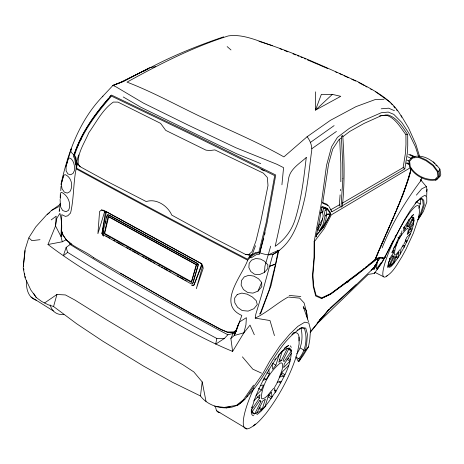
<?xml version="1.0" encoding="UTF-8"?>
<svg xmlns="http://www.w3.org/2000/svg" width="464" height="464" viewBox="0 0 464 464"><rect width="100%" height="100%" fill="white"/><g stroke="black" fill="none" stroke-linecap="round" stroke-linejoin="round"><path stroke-width="0.7" d="M93.856 257.891C83.497 249.075 65.163 245.671 61.532 230.805C62.124 224.912 61.341 219.049 59.92 213.33L56.84 218.289L55.523 225.956L47.989 244.505L62.269 241.785L61.016 236.553L61.787 214.658L65.418 216.398L67.75 215.818L70.557 213.022C73.996 198.644 73.196 183.408 76.119 168.826C76.113 164.436 76.415 159.709 74.35 155.689M418.685 156.925L415.495 146.914L408.784 133.093L401.731 122.409L393.774 114.347L388.246 112.073L381.263 112.735L362.117 121.121L349.322 128.389L337.409 137.379L331.569 146.746L326.546 165.312L321.256 204.061L314.134 241.663L314.029 257.16L312.51 275.483L313.264 286.514L315.682 295.98L321.39 298.474L330.815 294.077L355.644 275.889L378.021 258.291L376.954 262.38L372.76 269.723L376.867 263.088L374.193 269.253L377.319 261.864L380.248 257.938L384.151 258.587L393.408 240.045M410.42 167.695L331.313 214.878L324 228.903L314.551 241.396L314.441 256.644L312.933 275.158L313.635 285.905L316.1 295.365L321.732 297.842L331.07 293.48L355.818 275.361L374.813 260.136C387.22 229.674 402.694 200.286 411.174 168.368M315.665 91.849L315.474 110.136L340.767 96.321L332.346 94.383L321.361 94.337L315.474 110.136L332.346 94.383M59.531 207.443L59.224 211.387L59.624 209.467M426.694 196.075L426.95 189.358L426.323 186.603L420.86 180.038M420.825 180.618L420.865 179.649M59.989 205.569L60.1 203.441M60.366 198.464L60.552 194.909M60.778 190.646L61.004 186.383M61.08 184.962L61.155 183.541C68.237 151.705 79.831 119.921 102.956 96.118M340.344 190.727L340.419 189.347M340.82 181.731L340.831 163.415L339.671 139.241M61.99 231.959L61.735 236.188L61.26 229.964M264.497 272.385L267.85 268.459L267.815 264.561L265.866 263.013L264.799 261.394L260.536 259.063L255.786 258.512L251.552 260.13L249.174 263.303L248.855 267.513L250.804 271.527L254.55 274.241L259.486 274.618L264.497 272.385L264.921 266.214L270.692 246.181M339.277 206.062L340.095 194.892M60.094 199.358L60.459 206.741L62.71 210.523L65.946 211.706L68.527 210.343C71.636 203.876 67.964 195.257 61.561 192.334L60.355 193.111L60.204 198.053M316.413 233.931L316.083 236.971L319.36 221.49L321.987 206.271L327.427 208.487L330.519 212.86L330.31 214.298L323.396 227.325L316.297 235.236L323.57 226.977L330.414 214.577L330.501 213.684L327.323 209.479L321.651 207.437L327.427 208.487M281.926 184.8L283.574 167.661L277.025 164.326L235.898 147.755L188.129 125.094L143.318 103.031L115.553 86.565L112.92 85.463L102.283 96.802M62.298 234.134L62.031 232.621M23.299 266.527L24.946 250.102L28.791 237.765L35.786 226.879L46.887 214.577L49.816 212.506M274.456 335.605L269.996 320.549L255.229 318.113L255.78 314.366L262.218 292.952L272.873 254.423C293.967 243.577 300.185 218.086 305.092 196.869C307.835 182.393 309.505 167.765 311.327 153.155C312.765 147.337 310.712 141.346 307.122 136.723L330.403 120.333L356.01 106.633L375.382 99.493L384.006 99.255M25.114 250.583L23.2 267.931L25.12 277.936L30.781 289.919L36.227 297.476L41.719 301.513L48.215 304.773L53.569 306.513L76.635 323.733L102.782 341.162L143.504 366.055L172.753 382.417L200.448 395.954C210.088 409.016 233.409 412.919 244.255 399.516M236.083 331.064L241.848 315.45C216.473 304.384 242.336 275.314 247.683 260.205C250.717 256.546 254.632 252.66 259.741 252.828C263.97 254.249 268.412 255.415 272.873 254.423M200.448 395.954L202.2 381.918L193.842 371.925L182.996 364.808L147.877 344.543L106.244 319.58L74.716 299.935L65.407 294.936L56.927 294.489L44.579 302.946M426.665 191.487L426.95 189.358M398.083 237.562L399.289 238.16L401.441 234.361L401.934 230.857M71.009 150.551L71.218 149.112M251.708 408.245L251.911 406.835M400.264 254.04L401.006 248.861L402.74 245.792M404.179 226.873L403.57 231.084L405.524 228.561L408.68 219.948M377.319 261.864L376.258 269.097L381.309 262.514M387.858 267.716L388.472 263.552L388.293 264.329L389.951 258.431M278.272 355.465L282.999 350.836L286.885 348.354L289.687 348.122L291.247 350.094C291.798 365 282.97 378.433 276.109 391.077C269.973 399.353 264.648 410.623 254.197 413.929L252.23 412.56L251.726 409.637L259.434 398.182L259.968 394.661L253.779 400.96M342.009 203.354L403.141 167.626L405.466 153.01L405.971 144.368L405.913 134.647C400.304 127.461 395.409 117.879 386.042 115.101L379.593 115.907M408.181 220.423L410.814 217.9L412.757 217.036L413.888 217.865C414.364 228.34 408.366 237.951 404.185 247.213C400.067 253.895 396.708 262.003 389.772 266.243L388.461 265.785L388.159 264.37M382.15 247.851C391.674 223.758 405.165 201.689 420.599 180.995L420.79 179.771M101.935 233.688L105.299 212.732L106.233 212.564L101.935 233.688L103.617 236.077L102.341 234.581M341.927 206.028L404.811 168.89L407.276 153.509L407.746 145.574L407.694 134.618C402.526 127.049 397.23 117.723 387.875 114.904L381.298 115.681L364.118 123.412L349.717 131.474L342.821 136.735M296.711 353.817C302.122 346.747 303.085 336.539 300.95 328.118M296.229 357.315L298.277 361.444L298.851 361.439L303.189 355.517L308.485 346.869L309.772 339.7L310.567 329.695L308.827 323.06L304.79 322.161L297.9 326.325L289.809 334.115L279.833 345.958L269.787 361.091L262.734 373.74L245.131 399.133L237.33 405.594M418.418 218.01L419.386 212.831L419.282 208.632M227.87 334.764C174.296 306.495 121.58 276.469 70.139 244.47L66.137 247.451L67.622 252.352C116.302 282.785 166.147 311.448 216.804 338.465L215.702 344.16L224.379 338.465L227.87 334.764L233.085 333.471L234.529 332.195M297.447 352.594L299.118 343.859L298.99 337.125M66.045 166.385L68.115 158.781L69.223 157.94L71.346 158.99C74.165 162.029 74.658 166.158 74.605 170.137L73.115 173.368L70.644 174.766L67.918 173.942L66.143 170.914L66.045 166.385L71.207 148.782M278.673 251.094L271.046 285.592L260.606 313.705L260.026 313.96L269.306 289.571L275.529 264.115L278.075 251.436L277.959 250.108M319.603 230.515C325.751 224.849 328.077 215.209 325.223 207.309L323.53 208.661L325.049 216.033L323.095 224.46L319.603 230.515L317.828 229.877L321.291 223.926L323.211 215.94L321.958 209.629M103.629 230.73L103.205 233.995L102.828 234.169L103.687 235.045L190.942 283.753L192.073 283.968L193.07 282.912L198.221 265.414L198.18 264.155L197.246 263.221L108.895 214.913L107.48 214.907L106.906 215.777L102.753 232.957L102.828 234.169M105.456 223.172L105.954 221.113M106.784 217.68L107.283 215.615M263.72 238.305L259.353 254.376L256.296 254.655L251.343 257.775L249.023 257.12L252.486 253.825L255.507 245.729M264.59 234.796L265.112 232.684M61.271 184.011L63.556 175.572L65.064 174.586C71.52 177.033 73.509 186.134 69.855 191.673L67.251 193.099L64.305 192.084L62.066 188.778L61.271 184.011L63.556 175.572M259.741 252.828L266.968 223.37L275.732 175.003L189.405 132.35L111.459 95.045C96.019 112.984 80.922 132.072 74.107 155.138L71.92 153.039L70.719 151.119M389.516 258.918L393.333 253.019L394.185 249.916L391.709 252.387M421.892 177.747L420.599 180.995M53.569 306.513L56.927 294.489M193.407 285.43L191.742 285.319L193.964 285.041L201.544 264.642L202.71 265.733L196.313 288.718L203.215 268.244L202.536 265.193L200.576 263.204L103.692 210.308L101.477 209.977L99.58 211.491L97.91 233.694L104.516 212.065L105.253 211.526L106.244 211.648L201.892 263.859M407.235 234.743L408.32 229.953L408.158 228.665L407.514 228.259C400.159 234.639 394.974 245.149 394.261 254.852L394.957 255.148L396.07 254.533L399.945 249.702M411.203 168.919C402.7 200.558 387.341 229.721 375.045 259.95C377.36 257.195 381.257 256.894 384.441 258.065L385.398 256.464M408.372 179.475L410.768 171.158M78.677 154.872L76.891 161.025L76.972 165.781L75.562 164.505L74.71 158.787L73.416 156.374C80.69 134.664 93.566 115.524 108.559 98.403M196.574 264.828L191.597 281.781L191.133 282.216L104.226 233.769L108.124 216.711L108.75 216.63L196.516 264.7M298.851 361.439L299.935 359.844L298.978 358.898L299.1 358.475C305.84 350.349 307.661 338.488 304.454 328.535L300.921 327.874M299.935 359.844L300.347 358.452L305.515 350.262L308.485 346.869M418.284 218.695L413.383 233.096L406.099 249.04L401.841 256.911C397.451 263.685 393.692 271.655 386.64 276.126M251.946 408.042L254.498 399.603M418.795 208.411L420.581 202.617L420.117 198.557M272.153 364.727L272.646 369.234L275.883 365.197L279.171 354.583M265.205 405.983L268.296 396.059L271.446 392.039L272.049 397.184L268.412 395.003M282.112 351.706L278.818 362.28L281.259 360.661L287.419 348.307M297.198 353.435C290.621 375.115 279.63 395.369 266.023 413.43L265.53 414.016C261.302 418.835 257.085 424.166 251.302 427.216A54.253 12.168 -61.6 0 1 254.011 387.939M66.137 247.451L63.33 255.757L67.622 252.352M403.257 193.923L401.534 198.401M403.46 193.349L403.86 192.195M47.989 244.505C75.464 265.431 105.427 282.709 135.534 299.558C167.086 318.327 198.615 337.473 232.632 351.416L243.89 332.821L245.949 324.771L246.384 317.678L239.488 321.975L234.546 334.811L238.026 324.916M404.057 191.62L408.129 180.148M394.006 262.81L397.016 254.62L398.941 252.08L398.211 257.242L396.285 256.267M410.321 218.376L407.166 226.96L408.39 226.386L412.972 217.193M193.964 285.041L201.962 265.159M254.22 400.357C259.625 385.862 266.933 372.122 275.651 359.345M256.105 395.456L261.342 390.149L263.477 384.963L260.217 385.613M279.206 377.412C280.888 373.137 283.237 368.66 282.605 363.933L281.7 362.923L280.128 363.132C270.06 371.542 261.824 384.807 261.284 398.066L262.305 398.889C266.539 398.025 268.888 393.733 271.515 390.694M279.664 377.052L277.066 382.73M386.709 233.125L388.374 229.17M388.931 227.853L389.766 225.875M390.323 224.559L392.266 219.948M392.822 218.631L393.658 216.653M394.209 215.337L395.879 211.381M396.436 210.064L397.265 208.087M258.001 291.102L261.673 282.443L258.518 278.765L253.825 276.109L248.779 275.28L244.284 276.886L241.495 280.511L241.147 285.174L243.449 289.53L247.689 292.506L252.967 293.12L258.001 291.102L261.812 286.671L261.673 282.443M392.532 251.326L399.684 235.625M232.632 351.416L230.869 338.459L234.245 335.489L236.791 329.608L236.646 328.872M397.271 242.214L395.525 246.227L393.547 248.194M376.101 257.497L378.688 251.569M379.262 250.253L380.126 248.275M380.7 246.958L383.287 241.031M383.861 239.714L384.726 237.736M385.3 236.42L385.874 235.103M405.316 240.625L406.731 237.388L410.379 233.74M397.839 206.793L398.976 204.212M399.829 202.275L400.966 199.694M233.085 333.471L230.869 338.459M409.938 154.518L415.065 156.739L412.078 157.116L408.819 160.869L409.497 166.698C414.491 175.839 426.248 182.12 436.583 179.823L437.14 178.559M436.583 179.823L439.849 176.506L439.054 170.967L439.884 169.105C433.492 160.515 423.064 153.48 412.078 157.116M310.317 332.357L317.973 322.886L368.288 274.369L374.402 273.441L374.912 272.356L383.316 276.596M252.114 411.881L259.776 400.478L260.954 401.401L254.794 413.76L251.923 411.997M256.743 413.198L262.862 400.919L265.373 399.092L262.282 409.051L259.225 407.189M289.159 348.168L283.04 360.441L284.061 361.601L291.293 350.854L288.161 349.056M388.71 265.872L393.292 256.685L393.031 255.328L388.472 262.386M389.528 266.156L394.087 257.01L395.357 256.302L392.347 264.521L390.595 263.627M413.673 217.709L409.115 226.855L409.3 228.329L414.027 221.015L412.096 220.081M403.79 244.412L404.875 242.237M384.441 258.065L404.179 220.4L410.362 210.308L416.336 202.362L420.981 197.652L424.943 195.205L426.735 197.107L426.781 202.113L423.301 211.625L417.931 219.948M395.067 236.826L395.728 235.538M384.151 258.587L382.353 262.096L374.402 273.441M384.975 257.236L385.236 256.731M385.137 256.963L377.296 269.445M317.724 227.656L322.84 218.677M345.471 283.684L346.509 281.787M262.978 380.074L266.208 379.488L269.34 374.112L268.836 369.802M418.192 217.68L420.425 214.049L423.243 205.071L422.733 200.361L421.266 198.911M403.715 228.207L407.653 221.827M417.884 219.6L421.289 214.119L424.206 205.071L423.765 200.32L421.84 198.401L418.047 200.547L415.123 203.435M413.65 223.399L408.935 230.695L408.059 233.786L411.707 230.161L409.77 229.216M108.68 216.618L104.673 233.438L191.562 281.828M298.277 361.444L299.814 359.148M291.45 353.33L284.258 364.037L283.637 367.581L290.035 361.096L286.984 359.327M253.576 385.137L243.426 399.753L236.402 405.368L224.193 407.421L214.438 406.133M275.28 359.844L281.103 352.228L286.3 346.788M191.319 282.251L196.26 264.735L108.216 216.572M192.073 283.968L192.734 283.115L197.884 265.617L197.844 264.352L196.91 263.419L108.518 215.07L107.48 214.907M271.898 390.462L273.644 388.235M109.458 97.272L110.809 95.578M274.775 359.791L275.651 358.713M318.449 321.517L317.132 323.135L318.548 321.523M319.331 320.438L321.082 318.275M249.238 394.365C268.871 373.671 276.77 342.676 302.18 327.48L305.782 328.164L307.417 334.19L306.692 343.615L305.515 350.262L304.233 350.361L300.341 348.017M382.005 258.889L382.91 257.798M347.536 282.576L350.303 279.305M310.068 332.021L329.376 309.169L318.31 321.598M371.125 270.292L372.923 268.163M374.268 266.574L375.167 265.512L373.7 267.995L351.956 288.811L327.097 311.559M416.382 195.129L421.776 188.784L426.323 186.603M319.487 320.45L329.376 309.169M394.122 263.146L391.465 266.121L389.441 267.479M265.733 406.017L260.983 411.336L256.894 414.671M80.672 139.705L81.594 138.684M410.71 217.575L413.552 214.6L411.313 216.334M288.643 365.458L282.245 371.977L280.181 376.942L284.165 376.217L281.138 374.442M435.487 180.223L438.753 176.906L439.849 176.506L440.8 174.325L439.884 169.105M143.434 71.462C168.693 57.263 196.168 46.22 223.654 36.824M47.508 214.339L51.376 210.534L60.152 204.38M291.862 334.596L293.805 332.688M246.842 397.022L248.391 395.531M248.75 254.626L252.091 251.546L256.058 240.729L260.907 220.754L267.995 185.583L267.351 177.509L263.378 173.159L214.896 149.901L209.856 150.533L205.993 150.15L165.741 130.384L160.585 123.349L117.995 102.115L113.349 102.08C102.411 109.626 96.367 122.183 88.792 132.774C84.605 142.86 77.331 152.865 78.201 164.273L80.179 166.709L106.732 181.215L146.235 201.567C156.397 198.198 167.748 205.842 171.767 215.11L213.585 237.922L245.323 254.313L251.041 255.281L255.844 252.393L258.842 252.172L266.121 222.987L274.7 175.641L188.976 133.255L111.488 96.112C96.135 113.709 81.763 132.687 74.547 155.196L75.858 157.534L76.798 163.015L76.728 168.316C133.33 199.155 190.217 229.5 247.445 259.167L251.041 255.281L245.323 254.313M329.8 308.334L356.021 284.728M120.646 273.383L193.929 315.062L220.899 329.347L227.041 331.946L234.036 331.94L236.199 330.02M93.339 257.491L164.656 298.683L194.317 315.392L221.293 329.684L227.656 332.392L235.097 332.404L236.025 331.586M307.122 136.723L283.893 156.896C257.392 141.868 229.204 130.204 201.718 117.166C176.871 105.386 152.743 91.994 127.032 82.122C159.529 64.171 192.844 47.125 228.346 35.914C243.472 33.733 258.175 41.18 272.31 45.6M325.049 216.033L326.737 214.658M361.723 270.396L329.747 294.495L321.245 298.63M362.848 269.485L363.973 268.575M365.667 267.212L366.792 266.301M367.917 265.391L375.237 259.475M341.098 138.046L338.801 139.803L332.694 149.135L328.558 164.036L322.689 203.238L328.5 205.662L331.94 211.764L340.68 206.747M51.226 219.901L56.185 216.16L55.523 225.956L61.016 236.553M285.488 347.577L284.571 348.261L288.567 345.477L285.789 347.287M310.561 142.32L334.115 125.616M311.889 148.654L336.429 131.445M259.544 314.012L260.739 313.206M314.134 241.663L314.551 241.396M297.012 330.333L298.126 329.631M299.245 328.93L300.359 328.228M272.612 254.643L279.299 250.664M197.844 264.352L198.18 264.155M330.762 209.745L339.509 204.775M255.229 318.113C267.107 312.475 276.695 303.357 288.156 297.041L299.686 298.143L304.129 302.969L307.354 315.369L307.365 318.954M77.192 145.731L78.387 145.052M51.376 210.534L59.978 206.004M62.269 241.785L66.259 239.702M144.426 70.458L123.14 81.548L112.305 85.707L120.257 82.459L148.323 68.73M322.857 211.706L320.305 212.976L322.115 212.245M325.409 210.43L327.323 209.479M104.087 233.624L104.62 233.386M268.267 254.858L278.441 250.328M228.027 407.056L226.113 407.902L230.161 406.731M275.419 263.981L269.503 266.353L275.529 264.115M112.92 85.463L123.14 81.548L149.739 67.634L155.649 66.654M418.47 156.443L426.132 159.912L433.312 165.114L437.958 171.355L439.054 170.967M317.48 229.123L318.832 228.648M321.54 227.691L323.57 226.977L322.428 226.194M234.245 335.489L243.89 332.821L250.026 325.125L254.324 334.747M281.596 381.362L277.582 382.162L274.607 387.301L275.169 392.492M106.233 212.564L105.299 212.732L104.516 212.065L105.641 212.518M380.248 257.938L378.038 258.28L378.073 260.466M326.662 214.182L330.501 213.684M40.008 239.691L31.923 240.659L29.058 238.015M381.222 108.808L388.623 108.182L394.441 110.681M405.913 134.647L407.694 134.618M216.804 338.465L224.379 338.465M326.105 214.38L330.414 214.577L330.31 214.298M289.153 295.423L300.811 296.513M202.71 265.733L201.765 265.472L201.544 264.642M258.993 41.354C292.958 51.875 325.229 67.089 357.622 81.6C374.152 90.596 392.898 99.679 401.766 117.259M322.625 202.582L326.958 204.27L327.596 205.436M279.966 48.72L281.926 49.491M284.548 50.53L287.825 51.817M293.062 53.882L295.678 54.92M260.733 163.635L236.408 153.665L210.337 141.108L140.986 107.312L123.244 96.97M101.477 209.977L105.253 211.526M297.644 55.692L298.949 56.254M300.91 57.089L302.221 57.652M304.181 58.487L305.486 59.05M307.446 59.885L318.559 64.635M319.215 64.919L327.764 68.579M335.658 71.955L336.974 72.517M408.61 154.489L414.387 156.994M407.572 156.751L411.423 158.427M406.98 160.092L408.9 160.938M234.036 331.94L235.097 332.404M406.771 162.794L409.323 163.92M406.4 163.299L409.584 164.708M261.539 373.155L252.834 369.182L242.399 356.851M339.602 73.643L342.159 74.826M344.073 75.713L348.551 77.79M351.747 79.269L355.581 81.043M416.017 201.968L420.483 204.061M261.017 169.36L264.213 170.897M412.223 219.362L414.143 220.29M407.201 225.8L408.39 226.386M410.217 228.143L412.113 229.071M403.721 227.679L405.524 228.561M400.235 233.763L401.441 234.361M405.339 240.039L407.282 241.002M405.408 241.535L406.696 242.173L405.031 241.274M402.845 245.079L404.765 246.042L403.083 245.178M402.242 246.245L404.185 247.213M392.138 252.416L393.333 253.019M395.699 257.259L397.59 258.21M392.103 256.082L393.292 256.685M390.572 264.393L391.842 265.043M247.683 260.205C190.165 230.376 133 199.851 76.119 168.826M398.071 237.498L399.289 238.16M358.765 82.569L364.397 85.654M365.644 86.339L366.896 87.023M370.655 89.076L371.902 89.761M105.954 235.932L107.219 236.634M108.483 237.342L109.748 238.044M113.541 240.161L114.805 240.868M116.702 241.924L120.495 244.041M121.759 244.748L123.024 245.456M126.811 247.567L128.076 248.275M129.34 248.982L130.604 249.684M132.501 250.746L136.294 252.863M137.559 253.564L138.823 254.272M142.616 256.389L143.881 257.091M145.145 257.798L147.036 258.854M148.3 259.562L152.093 261.679M153.358 262.386L154.622 263.088M158.415 265.205L159.68 265.913M161.576 266.968L162.841 267.676M164.105 268.378L167.893 270.495M169.157 271.202L170.421 271.904M177.376 275.784L178.64 276.492M179.904 277.199L183.698 279.316M184.962 280.018L186.226 280.726M288.747 348.661L291.247 350.094M288.005 358.347L290.458 359.768M279.514 359.652L281.259 360.661M272.362 363.138L275.883 365.197M281.828 372.83L284.942 374.657M266.98 372.72L269.34 374.112M278.957 381.82L280.819 382.922M263.848 378.085L266.208 379.488M274.247 389.963L276.109 391.077M216.781 410.837L246.912 428.881M258.407 388.385L261.342 390.149M268.053 396.784L271.098 398.611M257.108 396.772L259.434 398.182M259.799 400.705L260.954 401.401M295.684 356.897L298.978 358.898M258.929 408.482L261.389 409.985M251.749 412.426L254.197 413.929M31.03 296.989L53.372 310.95M435.841 165.155L436.995 165.892M319.574 224.24L320.717 225.023M375.66 91.814L390.062 102.15M71.618 244.087L66.81 240.48L62.309 234.007M403.141 167.626L404.811 168.89M227.145 46.591L230.979 49.95M78.201 164.273L76.798 163.015L80.179 166.709M331.035 210.929L331.94 211.764M433.254 161.843L434.907 163.682M390.978 103.234L392.353 104.87M393.727 106.5L395.102 108.129M396.476 109.759L397.393 110.85M303.439 308.218L303.265 306.774L306.246 310.457L306.646 316.871M290.226 345.802L291.346 347.321M33.553 293.225L36.227 297.476M401.163 115.553L408.552 127.954L415.86 144.298L419.439 155.933M68.695 241.448L70.139 244.47M308.519 321.732L303.265 306.774M61.532 230.805L61.863 232.012M206.028 401.424L202.2 381.918M23.676 268.627L23.931 270.031M24.557 273.54L24.807 274.943M25.062 276.347L25.311 277.75M437.958 171.355L438.753 176.906M253.762 415.744A39.556 8.868 -61.6 0 1 251.343 409.544M219.907 412.705A53.592 13.758 -61.2 0 1 215.598 406.499M293.19 333.262A54.253 12.168 -61.6 0 1 299.048 340.889M255.316 424.055A54.253 12.168 -61.6 0 1 253.228 425.836M63.916 314.464A49.578 23.078 -57.5 0 1 50.135 304.912M36.482 300.283A49.01 24.111 -57 0 1 26.477 280.285M387.26 275.668A39.579 6.838 -64.3 0 1 394.087 240.033A39.579 6.838 -64.3 0 1 419.241 207.994M388.188 267.073A28.867 4.982 -64.3 0 1 387.829 265.605M342.867 178.298L341.017 207.217L342.351 206.225C344.845 182.7 344.346 159.036 342.734 135.471L341.371 136.254L342.705 163.577L342.867 178.298M306.257 157.493C303.856 178.286 301.38 199.166 295.203 219.246C291.821 230.231 284.687 239.836 275.175 246.274C280.21 224.118 284.908 201.852 288.48 179.417C289.617 169.209 299.402 163.792 306.257 157.493M237.226 294.524L234.662 298.062L234.79 302.731L237.545 307.301L242.191 310.561L248.136 311.112L253.918 308.688L257.282 304.546L256.256 300.707L252.422 297.018L247.184 294.17L241.808 293.091L237.226 294.524M412.508 157.98L409.625 161.298L410.222 166.454C414.868 175.032 425.378 180.397 435.041 179.388L437.923 176.453L437.221 171.552L432.854 165.689L425.929 160.66L418.522 157.354L412.508 157.98"/></g></svg>
